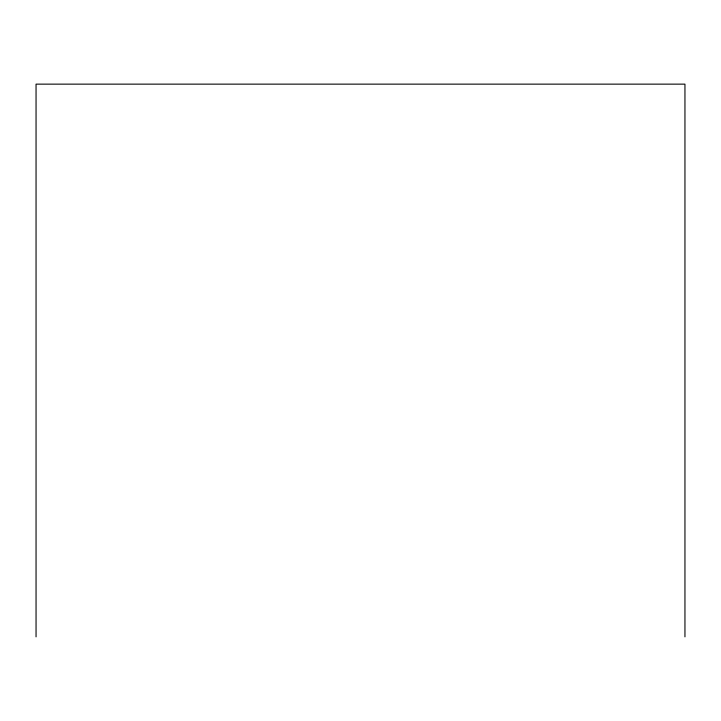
<?xml version="1.0" encoding="UTF-8"?>
<svg xmlns="http://www.w3.org/2000/svg" width="721" height="721" viewBox="0 0 721 721"><rect width="100%" height="100%" fill="white"/><g stroke="black" fill="none" stroke-linecap="round" stroke-linejoin="round"><path stroke-width="1.08" d="M684.95 636.859L684.95 84.141L36.05 84.141L36.05 636.859"/></g></svg>
